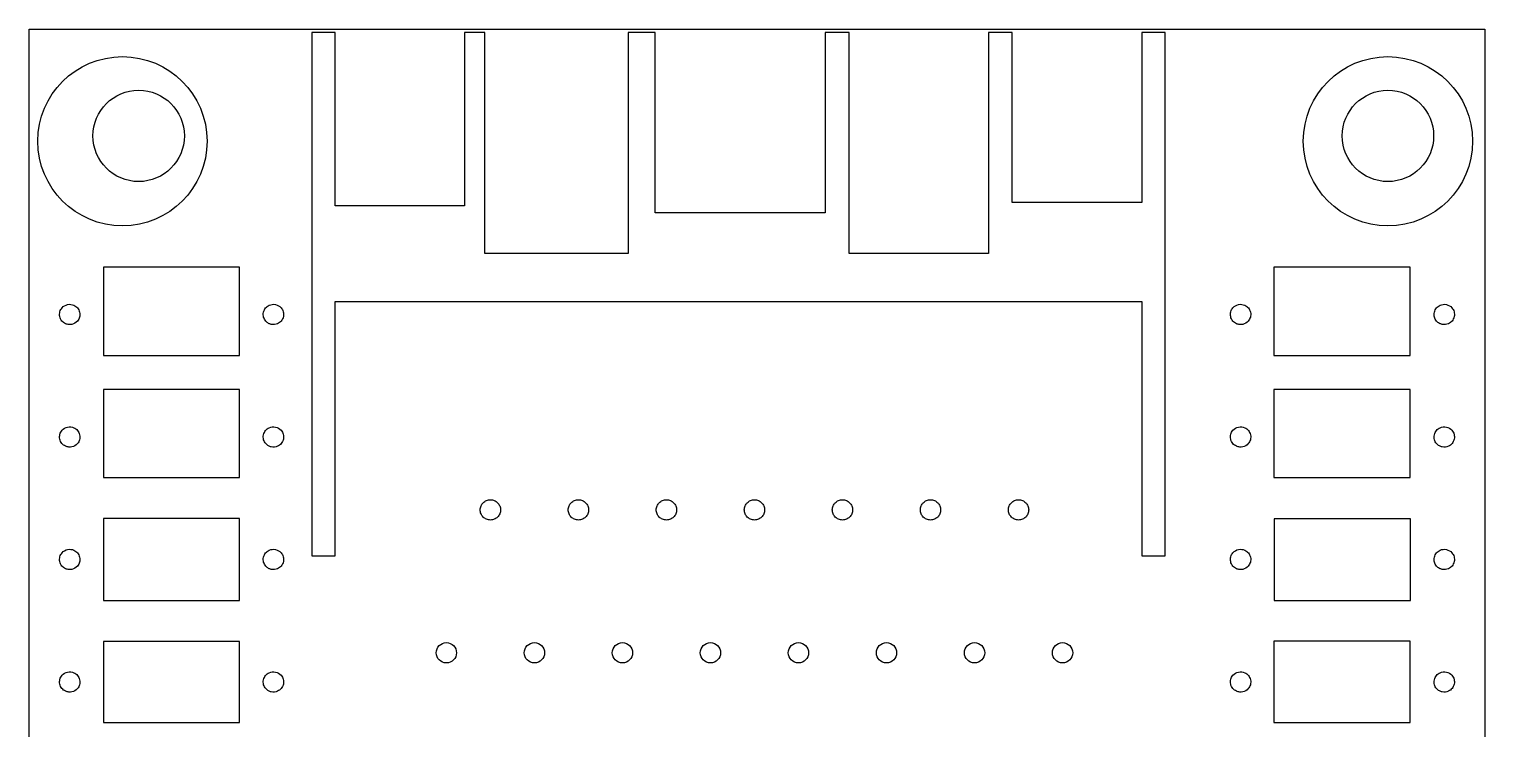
# Model space of a CAD drawing. Header units: millimetres. Extents: x -165 to 165, y -165 to 165.
# Drawn here: x -58.63 to -15.63, y -82.53 to -61.84 of the extents above; entities that cross this region are included whole.
import ezdxf

# ---------------------------------------------------------------- set-up
doc = ezdxf.new("R2010")
doc.units = ezdxf.units.MM
doc.layers.get('0').update_dxf_attribs({"linetype": 'CONTINUOUS'})

msp = doc.modelspace()

# ---------------------------------------------------------------- linework, layer by layer
for points in [[(-15.632, -104.844), (-58.632, -104.844), (-58.632, -61.844), (-15.632, -61.844)], [(-25.767, -69.896), (-25.767, -77.406), (-25.076, -77.406), (-25.076, -61.948), (-25.767, -61.948), (-25.767, -66.965), (-29.595, -66.965), (-29.595, -61.948), (-30.294, -61.948), (-30.294, -68.474), (-34.41, -68.474), (-34.41, -61.948), (-35.123, -61.948), (-35.123, -67.273), (-40.144, -67.273), (-40.144, -61.948), (-40.937, -61.948), (-40.937, -68.474), (-45.17, -68.474), (-45.17, -61.948), (-45.775, -61.948), (-45.775, -67.069), (-49.588, -67.069), (-49.588, -61.948), (-50.282, -61.948), (-50.282, -77.406), (-49.588, -77.406), (-49.588, -69.896)], [(-56.432, -71.488), (-52.416, -71.488), (-52.416, -68.876), (-56.432, -68.876)], [(-21.866, -71.49), (-17.841, -71.49), (-17.841, -68.878), (-21.866, -68.878)], [(-56.432, -75.1), (-52.416, -75.1), (-52.416, -72.499), (-56.432, -72.499)], [(-21.866, -75.1), (-17.841, -75.1), (-17.841, -72.499), (-21.866, -72.499)], [(-56.432, -78.726), (-52.416, -78.726), (-52.416, -76.312), (-56.432, -76.312)], [(-21.857, -78.726), (-17.832, -78.726), (-17.832, -76.315), (-21.857, -76.315)], [(-56.432, -82.338), (-52.416, -82.338), (-52.416, -79.939), (-56.432, -79.939)], [(-21.866, -82.338), (-17.841, -82.338), (-17.841, -79.937), (-21.866, -79.937)]]:
    msp.add_lwpolyline(points, close=True)
for centre, radius in [((-55.875, -65.158), 2.5), ((-18.496, -65.158), 2.5), ((-55.396, -65), 1.35), ((-18.496, -65), 1.35), ((-46.307, -80.275), 0.3), ((-43.707, -80.275), 0.3), ((-41.107, -80.275), 0.3), ((-38.507, -80.275), 0.3), ((-35.907, -80.275), 0.3), ((-33.307, -80.275), 0.3), ((-30.707, -80.275), 0.3), ((-28.107, -80.275), 0.3)]:
    msp.add_circle(centre, radius)
for points, knots in [([(-57.369, -70.571), (-57.397, -70.577), (-57.426, -70.579), (-57.454, -70.577), (-57.49, -70.574), (-57.524, -70.566), (-57.557, -70.55), (-57.598, -70.532), (-57.632, -70.505), (-57.661, -70.472), (-57.677, -70.453), (-57.69, -70.433), (-57.701, -70.411), (-57.712, -70.388), (-57.72, -70.365), (-57.725, -70.341), (-57.73, -70.317), (-57.733, -70.292), (-57.732, -70.267), (-57.731, -70.242), (-57.727, -70.218), (-57.721, -70.196), (-57.708, -70.153), (-57.688, -70.114), (-57.659, -70.081), (-57.615, -70.031), (-57.56, -69.998), (-57.495, -69.984)], [0, 0, 0, 0, 0.0625, 0.0625, 0.0625, 0.125, 0.125, 0.125, 0.1875, 0.1875, 0.1875, 0.21875, 0.21875, 0.21875, 0.25, 0.25, 0.25, 0.28125, 0.28125, 0.28125, 0.3125, 0.3125, 0.3125, 0.375, 0.375, 0.375, 0.5, 0.5, 0.5, 0.5]), ([(-57.495, -69.984), (-57.43, -69.97), (-57.367, -69.977), (-57.307, -70.005), (-57.266, -70.024), (-57.232, -70.05), (-57.203, -70.084), (-57.187, -70.102), (-57.174, -70.122), (-57.164, -70.144), (-57.152, -70.167), (-57.144, -70.191), (-57.139, -70.214), (-57.134, -70.239), (-57.131, -70.263), (-57.132, -70.288), (-57.133, -70.313), (-57.137, -70.337), (-57.143, -70.36), (-57.156, -70.403), (-57.176, -70.441), (-57.205, -70.474), (-57.249, -70.525), (-57.304, -70.557), (-57.369, -70.571)], [0.5, 0.5, 0.5, 0.5, 0.625, 0.625, 0.625, 0.6875, 0.6875, 0.6875, 0.71875, 0.71875, 0.71875, 0.75, 0.75, 0.75, 0.78125, 0.78125, 0.78125, 0.8125, 0.8125, 0.8125, 0.875, 0.875, 0.875, 1, 1, 1, 1]), ([(-51.479, -70.571), (-51.508, -70.565), (-51.535, -70.555), (-51.56, -70.541), (-51.591, -70.524), (-51.619, -70.502), (-51.642, -70.474), (-51.672, -70.44), (-51.692, -70.402), (-51.704, -70.36), (-51.711, -70.336), (-51.715, -70.313), (-51.715, -70.288), (-51.716, -70.263), (-51.714, -70.238), (-51.709, -70.214), (-51.704, -70.19), (-51.695, -70.166), (-51.684, -70.144), (-51.673, -70.122), (-51.66, -70.102), (-51.645, -70.084), (-51.616, -70.05), (-51.581, -70.023), (-51.541, -70.005), (-51.48, -69.977), (-51.417, -69.97), (-51.352, -69.984)], [0, 0, 0, 0, 0.0625, 0.0625, 0.0625, 0.125, 0.125, 0.125, 0.1875, 0.1875, 0.1875, 0.21875, 0.21875, 0.21875, 0.25, 0.25, 0.25, 0.28125, 0.28125, 0.28125, 0.3125, 0.3125, 0.3125, 0.375, 0.375, 0.375, 0.5, 0.5, 0.5, 0.5]), ([(-51.352, -69.984), (-51.287, -69.999), (-51.232, -70.031), (-51.189, -70.081), (-51.16, -70.115), (-51.139, -70.153), (-51.127, -70.196), (-51.121, -70.219), (-51.117, -70.243), (-51.116, -70.267), (-51.115, -70.293), (-51.117, -70.317), (-51.123, -70.341), (-51.128, -70.366), (-51.136, -70.389), (-51.147, -70.411), (-51.158, -70.434), (-51.172, -70.454), (-51.187, -70.472), (-51.216, -70.506), (-51.25, -70.532), (-51.291, -70.55), (-51.351, -70.578), (-51.414, -70.585), (-51.479, -70.571)], [0, 0, 0, 0, 0.125, 0.125, 0.125, 0.1875, 0.1875, 0.1875, 0.21875, 0.21875, 0.21875, 0.25, 0.25, 0.25, 0.28125, 0.28125, 0.28125, 0.3125, 0.3125, 0.3125, 0.375, 0.375, 0.375, 0.5, 0.5, 0.5, 0.5]), ([(-22.785, -70.571), (-22.813, -70.577), (-22.842, -70.579), (-22.87, -70.577), (-22.906, -70.574), (-22.94, -70.566), (-22.973, -70.55), (-23.014, -70.532), (-23.049, -70.505), (-23.077, -70.472), (-23.093, -70.453), (-23.106, -70.433), (-23.117, -70.411), (-23.128, -70.388), (-23.136, -70.365), (-23.141, -70.341), (-23.147, -70.317), (-23.149, -70.292), (-23.148, -70.267), (-23.147, -70.242), (-23.143, -70.218), (-23.137, -70.196), (-23.124, -70.153), (-23.104, -70.114), (-23.075, -70.081), (-23.031, -70.031), (-22.977, -69.998), (-22.912, -69.984)], [0, 0, 0, 0, 0.0625, 0.0625, 0.0625, 0.125, 0.125, 0.125, 0.1875, 0.1875, 0.1875, 0.21875, 0.21875, 0.21875, 0.25, 0.25, 0.25, 0.28125, 0.28125, 0.28125, 0.3125, 0.3125, 0.3125, 0.375, 0.375, 0.375, 0.5, 0.5, 0.5, 0.5]), ([(-22.912, -69.984), (-22.846, -69.97), (-22.783, -69.977), (-22.723, -70.005), (-22.682, -70.024), (-22.648, -70.05), (-22.619, -70.084), (-22.604, -70.102), (-22.59, -70.122), (-22.58, -70.144), (-22.568, -70.167), (-22.56, -70.191), (-22.555, -70.214), (-22.55, -70.239), (-22.548, -70.263), (-22.549, -70.288), (-22.549, -70.313), (-22.553, -70.337), (-22.56, -70.36), (-22.572, -70.403), (-22.593, -70.441), (-22.622, -70.474), (-22.665, -70.525), (-22.72, -70.557), (-22.785, -70.571)], [0.5, 0.5, 0.5, 0.5, 0.625, 0.625, 0.625, 0.6875, 0.6875, 0.6875, 0.71875, 0.71875, 0.71875, 0.75, 0.75, 0.75, 0.78125, 0.78125, 0.78125, 0.8125, 0.8125, 0.8125, 0.875, 0.875, 0.875, 1, 1, 1, 1]), ([(-16.895, -70.571), (-16.924, -70.565), (-16.951, -70.555), (-16.976, -70.541), (-17.007, -70.524), (-17.035, -70.502), (-17.059, -70.474), (-17.088, -70.44), (-17.109, -70.402), (-17.121, -70.36), (-17.127, -70.336), (-17.131, -70.313), (-17.132, -70.288), (-17.133, -70.263), (-17.13, -70.238), (-17.125, -70.214), (-17.12, -70.19), (-17.112, -70.166), (-17.101, -70.144), (-17.089, -70.122), (-17.076, -70.102), (-17.061, -70.084), (-17.032, -70.05), (-16.997, -70.023), (-16.957, -70.005), (-16.896, -69.977), (-16.833, -69.97), (-16.769, -69.984)], [0, 0, 0, 0, 0.0625, 0.0625, 0.0625, 0.125, 0.125, 0.125, 0.1875, 0.1875, 0.1875, 0.21875, 0.21875, 0.21875, 0.25, 0.25, 0.25, 0.28125, 0.28125, 0.28125, 0.3125, 0.3125, 0.3125, 0.375, 0.375, 0.375, 0.5, 0.5, 0.5, 0.5]), ([(-16.769, -69.984), (-16.703, -69.999), (-16.649, -70.031), (-16.605, -70.081), (-16.576, -70.115), (-16.555, -70.153), (-16.543, -70.196), (-16.537, -70.219), (-16.533, -70.243), (-16.532, -70.267), (-16.531, -70.293), (-16.534, -70.317), (-16.539, -70.341), (-16.544, -70.366), (-16.552, -70.389), (-16.564, -70.411), (-16.575, -70.434), (-16.588, -70.454), (-16.603, -70.472), (-16.632, -70.506), (-16.667, -70.532), (-16.707, -70.55), (-16.768, -70.578), (-16.83, -70.585), (-16.895, -70.571)], [0, 0, 0, 0, 0.125, 0.125, 0.125, 0.1875, 0.1875, 0.1875, 0.21875, 0.21875, 0.21875, 0.25, 0.25, 0.25, 0.28125, 0.28125, 0.28125, 0.3125, 0.3125, 0.3125, 0.375, 0.375, 0.375, 0.5, 0.5, 0.5, 0.5]), ([(-57.369, -74.191), (-57.397, -74.197), (-57.426, -74.199), (-57.454, -74.197), (-57.49, -74.194), (-57.524, -74.186), (-57.557, -74.17), (-57.598, -74.152), (-57.632, -74.125), (-57.661, -74.092), (-57.677, -74.073), (-57.69, -74.053), (-57.701, -74.031), (-57.712, -74.008), (-57.72, -73.985), (-57.725, -73.961), (-57.73, -73.937), (-57.733, -73.912), (-57.732, -73.887), (-57.731, -73.862), (-57.727, -73.838), (-57.721, -73.816), (-57.708, -73.773), (-57.688, -73.734), (-57.659, -73.701), (-57.615, -73.651), (-57.56, -73.618), (-57.495, -73.604)], [0, 0, 0, 0, 0.0625, 0.0625, 0.0625, 0.125, 0.125, 0.125, 0.1875, 0.1875, 0.1875, 0.21875, 0.21875, 0.21875, 0.25, 0.25, 0.25, 0.28125, 0.28125, 0.28125, 0.3125, 0.3125, 0.3125, 0.375, 0.375, 0.375, 0.5, 0.5, 0.5, 0.5]), ([(-57.495, -73.604), (-57.43, -73.59), (-57.367, -73.597), (-57.307, -73.625), (-57.266, -73.644), (-57.232, -73.67), (-57.203, -73.704), (-57.187, -73.722), (-57.174, -73.742), (-57.164, -73.764), (-57.152, -73.787), (-57.144, -73.811), (-57.139, -73.834), (-57.134, -73.859), (-57.131, -73.883), (-57.132, -73.908), (-57.133, -73.933), (-57.137, -73.957), (-57.143, -73.98), (-57.156, -74.023), (-57.176, -74.061), (-57.205, -74.094), (-57.249, -74.145), (-57.304, -74.177), (-57.369, -74.191)], [0.5, 0.5, 0.5, 0.5, 0.625, 0.625, 0.625, 0.6875, 0.6875, 0.6875, 0.71875, 0.71875, 0.71875, 0.75, 0.75, 0.75, 0.78125, 0.78125, 0.78125, 0.8125, 0.8125, 0.8125, 0.875, 0.875, 0.875, 1, 1, 1, 1]), ([(-51.479, -74.191), (-51.508, -74.185), (-51.535, -74.175), (-51.56, -74.161), (-51.591, -74.144), (-51.619, -74.122), (-51.642, -74.094), (-51.672, -74.06), (-51.692, -74.022), (-51.704, -73.98), (-51.711, -73.956), (-51.715, -73.933), (-51.715, -73.908), (-51.716, -73.883), (-51.714, -73.858), (-51.709, -73.834), (-51.704, -73.81), (-51.695, -73.786), (-51.684, -73.764), (-51.673, -73.742), (-51.66, -73.722), (-51.645, -73.704), (-51.616, -73.67), (-51.581, -73.643), (-51.541, -73.625), (-51.48, -73.597), (-51.417, -73.59), (-51.352, -73.604)], [0, 0, 0, 0, 0.0625, 0.0625, 0.0625, 0.125, 0.125, 0.125, 0.1875, 0.1875, 0.1875, 0.21875, 0.21875, 0.21875, 0.25, 0.25, 0.25, 0.28125, 0.28125, 0.28125, 0.3125, 0.3125, 0.3125, 0.375, 0.375, 0.375, 0.5, 0.5, 0.5, 0.5]), ([(-51.352, -73.604), (-51.287, -73.619), (-51.232, -73.651), (-51.189, -73.701), (-51.16, -73.735), (-51.139, -73.773), (-51.127, -73.816), (-51.121, -73.839), (-51.117, -73.863), (-51.116, -73.887), (-51.115, -73.913), (-51.117, -73.937), (-51.123, -73.961), (-51.128, -73.986), (-51.136, -74.009), (-51.147, -74.031), (-51.158, -74.054), (-51.172, -74.074), (-51.187, -74.092), (-51.216, -74.126), (-51.25, -74.152), (-51.291, -74.17), (-51.351, -74.198), (-51.414, -74.205), (-51.479, -74.191)], [0, 0, 0, 0, 0.125, 0.125, 0.125, 0.1875, 0.1875, 0.1875, 0.21875, 0.21875, 0.21875, 0.25, 0.25, 0.25, 0.28125, 0.28125, 0.28125, 0.3125, 0.3125, 0.3125, 0.375, 0.375, 0.375, 0.5, 0.5, 0.5, 0.5]), ([(-22.785, -74.191), (-22.813, -74.197), (-22.842, -74.199), (-22.87, -74.197), (-22.906, -74.194), (-22.94, -74.186), (-22.973, -74.17), (-23.014, -74.152), (-23.049, -74.125), (-23.077, -74.092), (-23.093, -74.073), (-23.106, -74.053), (-23.117, -74.031), (-23.128, -74.008), (-23.136, -73.985), (-23.141, -73.961), (-23.147, -73.937), (-23.149, -73.912), (-23.148, -73.887), (-23.147, -73.862), (-23.143, -73.838), (-23.137, -73.816), (-23.124, -73.773), (-23.104, -73.734), (-23.075, -73.701), (-23.031, -73.651), (-22.977, -73.618), (-22.912, -73.604)], [0, 0, 0, 0, 0.0625, 0.0625, 0.0625, 0.125, 0.125, 0.125, 0.1875, 0.1875, 0.1875, 0.21875, 0.21875, 0.21875, 0.25, 0.25, 0.25, 0.28125, 0.28125, 0.28125, 0.3125, 0.3125, 0.3125, 0.375, 0.375, 0.375, 0.5, 0.5, 0.5, 0.5]), ([(-22.912, -73.604), (-22.846, -73.59), (-22.783, -73.597), (-22.723, -73.625), (-22.682, -73.644), (-22.648, -73.67), (-22.619, -73.704), (-22.604, -73.722), (-22.59, -73.742), (-22.58, -73.764), (-22.568, -73.787), (-22.56, -73.811), (-22.555, -73.834), (-22.55, -73.859), (-22.548, -73.883), (-22.549, -73.908), (-22.549, -73.933), (-22.553, -73.957), (-22.56, -73.98), (-22.572, -74.023), (-22.593, -74.061), (-22.622, -74.094), (-22.665, -74.145), (-22.72, -74.177), (-22.785, -74.191)], [0.5, 0.5, 0.5, 0.5, 0.625, 0.625, 0.625, 0.6875, 0.6875, 0.6875, 0.71875, 0.71875, 0.71875, 0.75, 0.75, 0.75, 0.78125, 0.78125, 0.78125, 0.8125, 0.8125, 0.8125, 0.875, 0.875, 0.875, 1, 1, 1, 1]), ([(-16.895, -74.191), (-16.924, -74.185), (-16.951, -74.175), (-16.976, -74.161), (-17.007, -74.144), (-17.035, -74.122), (-17.059, -74.094), (-17.088, -74.06), (-17.109, -74.022), (-17.121, -73.98), (-17.127, -73.956), (-17.131, -73.933), (-17.132, -73.908), (-17.133, -73.883), (-17.13, -73.858), (-17.125, -73.834), (-17.12, -73.81), (-17.112, -73.786), (-17.101, -73.764), (-17.089, -73.742), (-17.076, -73.722), (-17.061, -73.704), (-17.032, -73.67), (-16.997, -73.643), (-16.957, -73.625), (-16.896, -73.597), (-16.833, -73.59), (-16.769, -73.604)], [0, 0, 0, 0, 0.0625, 0.0625, 0.0625, 0.125, 0.125, 0.125, 0.1875, 0.1875, 0.1875, 0.21875, 0.21875, 0.21875, 0.25, 0.25, 0.25, 0.28125, 0.28125, 0.28125, 0.3125, 0.3125, 0.3125, 0.375, 0.375, 0.375, 0.5, 0.5, 0.5, 0.5]), ([(-16.769, -73.604), (-16.703, -73.619), (-16.649, -73.651), (-16.605, -73.701), (-16.576, -73.735), (-16.555, -73.773), (-16.543, -73.816), (-16.537, -73.839), (-16.533, -73.863), (-16.532, -73.887), (-16.531, -73.913), (-16.534, -73.937), (-16.539, -73.961), (-16.544, -73.986), (-16.552, -74.009), (-16.564, -74.031), (-16.575, -74.054), (-16.588, -74.074), (-16.603, -74.092), (-16.632, -74.126), (-16.667, -74.152), (-16.707, -74.17), (-16.768, -74.198), (-16.83, -74.205), (-16.895, -74.191)], [0, 0, 0, 0, 0.125, 0.125, 0.125, 0.1875, 0.1875, 0.1875, 0.21875, 0.21875, 0.21875, 0.25, 0.25, 0.25, 0.28125, 0.28125, 0.28125, 0.3125, 0.3125, 0.3125, 0.375, 0.375, 0.375, 0.5, 0.5, 0.5, 0.5]), ([(-45.007, -76.353), (-45.048, -76.353), (-45.087, -76.345), (-45.124, -76.329), (-45.16, -76.314), (-45.192, -76.293), (-45.219, -76.265), (-45.247, -76.237), (-45.269, -76.205), (-45.284, -76.17), (-45.3, -76.132), (-45.307, -76.093), (-45.307, -76.053), (-45.307, -76.012), (-45.299, -75.973), (-45.284, -75.936), (-45.268, -75.9), (-45.247, -75.868), (-45.219, -75.841), (-45.191, -75.813), (-45.16, -75.792), (-45.124, -75.777), (-45.087, -75.761), (-45.048, -75.753), (-45.007, -75.753)], [0, 0, 0, 0, 0.0625, 0.0625, 0.0625, 0.125, 0.125, 0.125, 0.1875, 0.1875, 0.1875, 0.25, 0.25, 0.25, 0.3125, 0.3125, 0.3125, 0.375, 0.375, 0.375, 0.4375, 0.4375, 0.4375, 0.5, 0.5, 0.5, 0.5]), ([(-45.007, -75.753), (-44.966, -75.753), (-44.927, -75.761), (-44.891, -75.777), (-44.854, -75.792), (-44.823, -75.813), (-44.795, -75.841), (-44.767, -75.869), (-44.746, -75.901), (-44.731, -75.936), (-44.715, -75.974), (-44.707, -76.013), (-44.707, -76.053), (-44.707, -76.094), (-44.715, -76.133), (-44.731, -76.17), (-44.746, -76.206), (-44.768, -76.238), (-44.795, -76.265), (-44.823, -76.293), (-44.855, -76.314), (-44.891, -76.329), (-44.928, -76.345), (-44.967, -76.353), (-45.007, -76.353)], [0.5, 0.5, 0.5, 0.5, 0.5625, 0.5625, 0.5625, 0.625, 0.625, 0.625, 0.6875, 0.6875, 0.6875, 0.75, 0.75, 0.75, 0.8125, 0.8125, 0.8125, 0.875, 0.875, 0.875, 0.9375, 0.9375, 0.9375, 1, 1, 1, 1]), ([(-42.407, -76.353), (-42.448, -76.353), (-42.487, -76.345), (-42.524, -76.329), (-42.56, -76.314), (-42.592, -76.293), (-42.619, -76.265), (-42.647, -76.237), (-42.669, -76.205), (-42.684, -76.17), (-42.7, -76.132), (-42.707, -76.093), (-42.707, -76.053), (-42.707, -76.012), (-42.699, -75.973), (-42.684, -75.936), (-42.668, -75.9), (-42.647, -75.868), (-42.619, -75.841), (-42.591, -75.813), (-42.56, -75.792), (-42.524, -75.777), (-42.487, -75.761), (-42.448, -75.753), (-42.407, -75.753)], [0, 0, 0, 0, 0.0625, 0.0625, 0.0625, 0.125, 0.125, 0.125, 0.1875, 0.1875, 0.1875, 0.25, 0.25, 0.25, 0.3125, 0.3125, 0.3125, 0.375, 0.375, 0.375, 0.4375, 0.4375, 0.4375, 0.5, 0.5, 0.5, 0.5]), ([(-42.407, -75.753), (-42.366, -75.753), (-42.327, -75.761), (-42.291, -75.777), (-42.254, -75.792), (-42.223, -75.813), (-42.195, -75.841), (-42.167, -75.869), (-42.146, -75.901), (-42.131, -75.936), (-42.115, -75.974), (-42.107, -76.013), (-42.107, -76.053), (-42.107, -76.094), (-42.115, -76.133), (-42.131, -76.17), (-42.146, -76.206), (-42.168, -76.238), (-42.195, -76.265), (-42.223, -76.293), (-42.255, -76.314), (-42.291, -76.329), (-42.328, -76.345), (-42.367, -76.353), (-42.407, -76.353)], [0.5, 0.5, 0.5, 0.5, 0.5625, 0.5625, 0.5625, 0.625, 0.625, 0.625, 0.6875, 0.6875, 0.6875, 0.75, 0.75, 0.75, 0.8125, 0.8125, 0.8125, 0.875, 0.875, 0.875, 0.9375, 0.9375, 0.9375, 1, 1, 1, 1]), ([(-39.807, -76.353), (-39.848, -76.353), (-39.887, -76.345), (-39.924, -76.329), (-39.96, -76.314), (-39.992, -76.293), (-40.019, -76.265), (-40.047, -76.237), (-40.069, -76.205), (-40.084, -76.17), (-40.1, -76.132), (-40.107, -76.093), (-40.107, -76.053), (-40.107, -76.012), (-40.099, -75.973), (-40.084, -75.936), (-40.068, -75.9), (-40.047, -75.868), (-40.019, -75.841), (-39.991, -75.813), (-39.96, -75.792), (-39.924, -75.777), (-39.887, -75.761), (-39.848, -75.753), (-39.807, -75.753)], [0, 0, 0, 0, 0.0625, 0.0625, 0.0625, 0.125, 0.125, 0.125, 0.1875, 0.1875, 0.1875, 0.25, 0.25, 0.25, 0.3125, 0.3125, 0.3125, 0.375, 0.375, 0.375, 0.4375, 0.4375, 0.4375, 0.5, 0.5, 0.5, 0.5]), ([(-39.807, -75.753), (-39.766, -75.753), (-39.727, -75.761), (-39.691, -75.777), (-39.654, -75.792), (-39.623, -75.813), (-39.595, -75.841), (-39.567, -75.869), (-39.546, -75.901), (-39.531, -75.936), (-39.515, -75.974), (-39.507, -76.013), (-39.507, -76.053), (-39.507, -76.094), (-39.515, -76.133), (-39.531, -76.17), (-39.546, -76.206), (-39.568, -76.238), (-39.595, -76.265), (-39.623, -76.293), (-39.655, -76.314), (-39.691, -76.329), (-39.728, -76.345), (-39.767, -76.353), (-39.807, -76.353)], [0.5, 0.5, 0.5, 0.5, 0.5625, 0.5625, 0.5625, 0.625, 0.625, 0.625, 0.6875, 0.6875, 0.6875, 0.75, 0.75, 0.75, 0.8125, 0.8125, 0.8125, 0.875, 0.875, 0.875, 0.9375, 0.9375, 0.9375, 1, 1, 1, 1]), ([(-37.207, -76.353), (-37.248, -76.353), (-37.287, -76.345), (-37.324, -76.329), (-37.36, -76.314), (-37.392, -76.293), (-37.419, -76.265), (-37.447, -76.237), (-37.469, -76.205), (-37.484, -76.17), (-37.5, -76.132), (-37.507, -76.093), (-37.507, -76.053), (-37.507, -76.012), (-37.499, -75.973), (-37.484, -75.936), (-37.468, -75.9), (-37.447, -75.868), (-37.419, -75.841), (-37.391, -75.813), (-37.36, -75.792), (-37.324, -75.777), (-37.287, -75.761), (-37.248, -75.753), (-37.207, -75.753)], [0, 0, 0, 0, 0.0625, 0.0625, 0.0625, 0.125, 0.125, 0.125, 0.1875, 0.1875, 0.1875, 0.25, 0.25, 0.25, 0.3125, 0.3125, 0.3125, 0.375, 0.375, 0.375, 0.4375, 0.4375, 0.4375, 0.5, 0.5, 0.5, 0.5]), ([(-37.207, -75.753), (-37.166, -75.753), (-37.127, -75.761), (-37.091, -75.777), (-37.054, -75.792), (-37.023, -75.813), (-36.995, -75.841), (-36.967, -75.869), (-36.946, -75.901), (-36.931, -75.936), (-36.915, -75.974), (-36.907, -76.013), (-36.907, -76.053), (-36.907, -76.094), (-36.915, -76.133), (-36.931, -76.17), (-36.946, -76.206), (-36.968, -76.238), (-36.995, -76.265), (-37.023, -76.293), (-37.055, -76.314), (-37.091, -76.329), (-37.128, -76.345), (-37.167, -76.353), (-37.207, -76.353)], [0.5, 0.5, 0.5, 0.5, 0.5625, 0.5625, 0.5625, 0.625, 0.625, 0.625, 0.6875, 0.6875, 0.6875, 0.75, 0.75, 0.75, 0.8125, 0.8125, 0.8125, 0.875, 0.875, 0.875, 0.9375, 0.9375, 0.9375, 1, 1, 1, 1]), ([(-34.607, -76.353), (-34.648, -76.353), (-34.687, -76.345), (-34.724, -76.329), (-34.76, -76.314), (-34.792, -76.293), (-34.819, -76.265), (-34.847, -76.237), (-34.869, -76.205), (-34.884, -76.17), (-34.9, -76.132), (-34.907, -76.093), (-34.907, -76.053), (-34.907, -76.012), (-34.899, -75.973), (-34.884, -75.936), (-34.868, -75.9), (-34.847, -75.868), (-34.819, -75.841), (-34.791, -75.813), (-34.76, -75.792), (-34.724, -75.777), (-34.687, -75.761), (-34.648, -75.753), (-34.607, -75.753)], [0, 0, 0, 0, 0.0625, 0.0625, 0.0625, 0.125, 0.125, 0.125, 0.1875, 0.1875, 0.1875, 0.25, 0.25, 0.25, 0.3125, 0.3125, 0.3125, 0.375, 0.375, 0.375, 0.4375, 0.4375, 0.4375, 0.5, 0.5, 0.5, 0.5]), ([(-34.607, -75.753), (-34.566, -75.753), (-34.527, -75.761), (-34.491, -75.777), (-34.454, -75.792), (-34.423, -75.813), (-34.395, -75.841), (-34.367, -75.869), (-34.346, -75.901), (-34.331, -75.936), (-34.315, -75.974), (-34.307, -76.013), (-34.307, -76.053), (-34.307, -76.094), (-34.315, -76.133), (-34.331, -76.17), (-34.346, -76.206), (-34.368, -76.238), (-34.395, -76.265), (-34.423, -76.293), (-34.455, -76.314), (-34.491, -76.329), (-34.528, -76.345), (-34.567, -76.353), (-34.607, -76.353)], [0.5, 0.5, 0.5, 0.5, 0.5625, 0.5625, 0.5625, 0.625, 0.625, 0.625, 0.6875, 0.6875, 0.6875, 0.75, 0.75, 0.75, 0.8125, 0.8125, 0.8125, 0.875, 0.875, 0.875, 0.9375, 0.9375, 0.9375, 1, 1, 1, 1]), ([(-32.007, -76.353), (-32.048, -76.353), (-32.087, -76.345), (-32.124, -76.329), (-32.16, -76.314), (-32.192, -76.293), (-32.219, -76.265), (-32.247, -76.237), (-32.269, -76.205), (-32.284, -76.17), (-32.3, -76.132), (-32.307, -76.093), (-32.307, -76.053), (-32.307, -76.012), (-32.299, -75.973), (-32.284, -75.936), (-32.268, -75.9), (-32.247, -75.868), (-32.219, -75.841), (-32.191, -75.813), (-32.16, -75.792), (-32.124, -75.777), (-32.087, -75.761), (-32.048, -75.753), (-32.007, -75.753)], [0, 0, 0, 0, 0.0625, 0.0625, 0.0625, 0.125, 0.125, 0.125, 0.1875, 0.1875, 0.1875, 0.25, 0.25, 0.25, 0.3125, 0.3125, 0.3125, 0.375, 0.375, 0.375, 0.4375, 0.4375, 0.4375, 0.5, 0.5, 0.5, 0.5]), ([(-32.007, -75.753), (-31.966, -75.753), (-31.927, -75.761), (-31.891, -75.777), (-31.854, -75.792), (-31.823, -75.813), (-31.795, -75.841), (-31.767, -75.869), (-31.746, -75.901), (-31.731, -75.936), (-31.715, -75.974), (-31.707, -76.013), (-31.707, -76.053), (-31.707, -76.094), (-31.715, -76.133), (-31.731, -76.17), (-31.746, -76.206), (-31.768, -76.238), (-31.795, -76.265), (-31.823, -76.293), (-31.855, -76.314), (-31.891, -76.329), (-31.928, -76.345), (-31.967, -76.353), (-32.007, -76.353)], [0.5, 0.5, 0.5, 0.5, 0.5625, 0.5625, 0.5625, 0.625, 0.625, 0.625, 0.6875, 0.6875, 0.6875, 0.75, 0.75, 0.75, 0.8125, 0.8125, 0.8125, 0.875, 0.875, 0.875, 0.9375, 0.9375, 0.9375, 1, 1, 1, 1]), ([(-29.407, -76.353), (-29.448, -76.353), (-29.487, -76.345), (-29.524, -76.329), (-29.56, -76.314), (-29.592, -76.293), (-29.619, -76.265), (-29.647, -76.237), (-29.669, -76.205), (-29.684, -76.17), (-29.7, -76.132), (-29.707, -76.093), (-29.707, -76.053), (-29.707, -76.012), (-29.699, -75.973), (-29.684, -75.936), (-29.668, -75.9), (-29.647, -75.868), (-29.619, -75.841), (-29.591, -75.813), (-29.56, -75.792), (-29.524, -75.777), (-29.487, -75.761), (-29.448, -75.753), (-29.407, -75.753)], [0, 0, 0, 0, 0.0625, 0.0625, 0.0625, 0.125, 0.125, 0.125, 0.1875, 0.1875, 0.1875, 0.25, 0.25, 0.25, 0.3125, 0.3125, 0.3125, 0.375, 0.375, 0.375, 0.4375, 0.4375, 0.4375, 0.5, 0.5, 0.5, 0.5]), ([(-29.407, -75.753), (-29.366, -75.753), (-29.327, -75.761), (-29.291, -75.777), (-29.254, -75.792), (-29.223, -75.813), (-29.195, -75.841), (-29.167, -75.869), (-29.146, -75.901), (-29.131, -75.936), (-29.115, -75.974), (-29.107, -76.013), (-29.107, -76.053), (-29.107, -76.094), (-29.115, -76.133), (-29.131, -76.17), (-29.146, -76.206), (-29.168, -76.238), (-29.195, -76.265), (-29.223, -76.293), (-29.255, -76.314), (-29.291, -76.329), (-29.328, -76.345), (-29.367, -76.353), (-29.407, -76.353)], [0.5, 0.5, 0.5, 0.5, 0.5625, 0.5625, 0.5625, 0.625, 0.625, 0.625, 0.6875, 0.6875, 0.6875, 0.75, 0.75, 0.75, 0.8125, 0.8125, 0.8125, 0.875, 0.875, 0.875, 0.9375, 0.9375, 0.9375, 1, 1, 1, 1]), ([(-57.369, -77.811), (-57.397, -77.817), (-57.426, -77.819), (-57.454, -77.817), (-57.49, -77.814), (-57.524, -77.806), (-57.557, -77.79), (-57.598, -77.772), (-57.632, -77.745), (-57.661, -77.712), (-57.677, -77.693), (-57.69, -77.673), (-57.701, -77.651), (-57.712, -77.628), (-57.72, -77.605), (-57.725, -77.581), (-57.73, -77.557), (-57.733, -77.532), (-57.732, -77.507), (-57.731, -77.482), (-57.727, -77.458), (-57.721, -77.436), (-57.708, -77.393), (-57.688, -77.354), (-57.659, -77.321), (-57.615, -77.271), (-57.56, -77.238), (-57.495, -77.224)], [0, 0, 0, 0, 0.0625, 0.0625, 0.0625, 0.125, 0.125, 0.125, 0.1875, 0.1875, 0.1875, 0.21875, 0.21875, 0.21875, 0.25, 0.25, 0.25, 0.28125, 0.28125, 0.28125, 0.3125, 0.3125, 0.3125, 0.375, 0.375, 0.375, 0.5, 0.5, 0.5, 0.5]), ([(-57.495, -77.224), (-57.43, -77.21), (-57.367, -77.217), (-57.307, -77.245), (-57.266, -77.264), (-57.232, -77.29), (-57.203, -77.324), (-57.187, -77.342), (-57.174, -77.362), (-57.164, -77.384), (-57.152, -77.407), (-57.144, -77.431), (-57.139, -77.454), (-57.134, -77.479), (-57.131, -77.503), (-57.132, -77.528), (-57.133, -77.553), (-57.137, -77.577), (-57.143, -77.6), (-57.156, -77.643), (-57.176, -77.681), (-57.205, -77.714), (-57.249, -77.765), (-57.304, -77.797), (-57.369, -77.811)], [0.5, 0.5, 0.5, 0.5, 0.625, 0.625, 0.625, 0.6875, 0.6875, 0.6875, 0.71875, 0.71875, 0.71875, 0.75, 0.75, 0.75, 0.78125, 0.78125, 0.78125, 0.8125, 0.8125, 0.8125, 0.875, 0.875, 0.875, 1, 1, 1, 1]), ([(-51.479, -77.811), (-51.508, -77.805), (-51.535, -77.795), (-51.56, -77.781), (-51.591, -77.764), (-51.619, -77.742), (-51.642, -77.714), (-51.672, -77.68), (-51.692, -77.642), (-51.704, -77.6), (-51.711, -77.576), (-51.715, -77.553), (-51.715, -77.528), (-51.716, -77.503), (-51.714, -77.478), (-51.709, -77.454), (-51.704, -77.43), (-51.695, -77.406), (-51.684, -77.384), (-51.673, -77.362), (-51.66, -77.342), (-51.645, -77.324), (-51.616, -77.29), (-51.581, -77.263), (-51.541, -77.245), (-51.48, -77.217), (-51.417, -77.21), (-51.352, -77.224)], [0, 0, 0, 0, 0.0625, 0.0625, 0.0625, 0.125, 0.125, 0.125, 0.1875, 0.1875, 0.1875, 0.21875, 0.21875, 0.21875, 0.25, 0.25, 0.25, 0.28125, 0.28125, 0.28125, 0.3125, 0.3125, 0.3125, 0.375, 0.375, 0.375, 0.5, 0.5, 0.5, 0.5]), ([(-51.352, -77.224), (-51.287, -77.239), (-51.232, -77.271), (-51.189, -77.321), (-51.16, -77.355), (-51.139, -77.393), (-51.127, -77.436), (-51.121, -77.459), (-51.117, -77.483), (-51.116, -77.507), (-51.115, -77.533), (-51.117, -77.557), (-51.123, -77.581), (-51.128, -77.606), (-51.136, -77.629), (-51.147, -77.651), (-51.158, -77.674), (-51.172, -77.694), (-51.187, -77.712), (-51.216, -77.746), (-51.25, -77.772), (-51.291, -77.79), (-51.351, -77.818), (-51.414, -77.825), (-51.479, -77.811)], [0, 0, 0, 0, 0.125, 0.125, 0.125, 0.1875, 0.1875, 0.1875, 0.21875, 0.21875, 0.21875, 0.25, 0.25, 0.25, 0.28125, 0.28125, 0.28125, 0.3125, 0.3125, 0.3125, 0.375, 0.375, 0.375, 0.5, 0.5, 0.5, 0.5]), ([(-22.785, -77.811), (-22.813, -77.817), (-22.842, -77.819), (-22.87, -77.817), (-22.906, -77.814), (-22.94, -77.806), (-22.973, -77.79), (-23.014, -77.772), (-23.049, -77.745), (-23.077, -77.712), (-23.093, -77.693), (-23.106, -77.673), (-23.117, -77.651), (-23.128, -77.628), (-23.136, -77.605), (-23.141, -77.581), (-23.147, -77.557), (-23.149, -77.532), (-23.148, -77.507), (-23.147, -77.482), (-23.143, -77.458), (-23.137, -77.436), (-23.124, -77.393), (-23.104, -77.354), (-23.075, -77.321), (-23.031, -77.271), (-22.977, -77.238), (-22.912, -77.224)], [0, 0, 0, 0, 0.0625, 0.0625, 0.0625, 0.125, 0.125, 0.125, 0.1875, 0.1875, 0.1875, 0.21875, 0.21875, 0.21875, 0.25, 0.25, 0.25, 0.28125, 0.28125, 0.28125, 0.3125, 0.3125, 0.3125, 0.375, 0.375, 0.375, 0.5, 0.5, 0.5, 0.5]), ([(-22.912, -77.224), (-22.846, -77.21), (-22.783, -77.217), (-22.723, -77.245), (-22.682, -77.264), (-22.648, -77.29), (-22.619, -77.324), (-22.604, -77.342), (-22.59, -77.362), (-22.58, -77.384), (-22.568, -77.407), (-22.56, -77.431), (-22.555, -77.454), (-22.55, -77.479), (-22.548, -77.503), (-22.549, -77.528), (-22.549, -77.553), (-22.553, -77.577), (-22.56, -77.6), (-22.572, -77.643), (-22.593, -77.681), (-22.622, -77.714), (-22.665, -77.765), (-22.72, -77.797), (-22.785, -77.811)], [0.5, 0.5, 0.5, 0.5, 0.625, 0.625, 0.625, 0.6875, 0.6875, 0.6875, 0.71875, 0.71875, 0.71875, 0.75, 0.75, 0.75, 0.78125, 0.78125, 0.78125, 0.8125, 0.8125, 0.8125, 0.875, 0.875, 0.875, 1, 1, 1, 1]), ([(-16.895, -77.811), (-16.924, -77.805), (-16.951, -77.795), (-16.976, -77.781), (-17.007, -77.764), (-17.035, -77.742), (-17.059, -77.714), (-17.088, -77.68), (-17.109, -77.642), (-17.121, -77.6), (-17.127, -77.576), (-17.131, -77.553), (-17.132, -77.528), (-17.133, -77.503), (-17.13, -77.478), (-17.125, -77.454), (-17.12, -77.43), (-17.112, -77.406), (-17.101, -77.384), (-17.089, -77.362), (-17.076, -77.342), (-17.061, -77.324), (-17.032, -77.29), (-16.997, -77.263), (-16.957, -77.245), (-16.896, -77.217), (-16.833, -77.21), (-16.769, -77.224)], [0, 0, 0, 0, 0.0625, 0.0625, 0.0625, 0.125, 0.125, 0.125, 0.1875, 0.1875, 0.1875, 0.21875, 0.21875, 0.21875, 0.25, 0.25, 0.25, 0.28125, 0.28125, 0.28125, 0.3125, 0.3125, 0.3125, 0.375, 0.375, 0.375, 0.5, 0.5, 0.5, 0.5]), ([(-16.769, -77.224), (-16.703, -77.239), (-16.649, -77.271), (-16.605, -77.321), (-16.576, -77.355), (-16.555, -77.393), (-16.543, -77.436), (-16.537, -77.459), (-16.533, -77.483), (-16.532, -77.507), (-16.531, -77.533), (-16.534, -77.557), (-16.539, -77.581), (-16.544, -77.606), (-16.552, -77.629), (-16.564, -77.651), (-16.575, -77.674), (-16.588, -77.694), (-16.603, -77.712), (-16.632, -77.746), (-16.667, -77.772), (-16.707, -77.79), (-16.768, -77.818), (-16.83, -77.825), (-16.895, -77.811)], [0, 0, 0, 0, 0.125, 0.125, 0.125, 0.1875, 0.1875, 0.1875, 0.21875, 0.21875, 0.21875, 0.25, 0.25, 0.25, 0.28125, 0.28125, 0.28125, 0.3125, 0.3125, 0.3125, 0.375, 0.375, 0.375, 0.5, 0.5, 0.5, 0.5]), ([(-57.495, -80.844), (-57.43, -80.83), (-57.367, -80.837), (-57.307, -80.865), (-57.266, -80.884), (-57.232, -80.91), (-57.203, -80.944), (-57.187, -80.962), (-57.174, -80.982), (-57.164, -81.004), (-57.152, -81.027), (-57.144, -81.051), (-57.139, -81.074), (-57.134, -81.099), (-57.131, -81.123), (-57.132, -81.148), (-57.133, -81.173), (-57.137, -81.197), (-57.143, -81.22), (-57.156, -81.263), (-57.176, -81.301), (-57.205, -81.334), (-57.249, -81.385), (-57.304, -81.417), (-57.369, -81.431)], [0.5, 0.5, 0.5, 0.5, 0.625, 0.625, 0.625, 0.6875, 0.6875, 0.6875, 0.71875, 0.71875, 0.71875, 0.75, 0.75, 0.75, 0.78125, 0.78125, 0.78125, 0.8125, 0.8125, 0.8125, 0.875, 0.875, 0.875, 1, 1, 1, 1]), ([(-51.479, -81.431), (-51.508, -81.425), (-51.535, -81.415), (-51.56, -81.401), (-51.591, -81.384), (-51.619, -81.362), (-51.642, -81.334), (-51.672, -81.3), (-51.692, -81.262), (-51.704, -81.22), (-51.711, -81.196), (-51.715, -81.173), (-51.715, -81.148), (-51.716, -81.123), (-51.714, -81.098), (-51.709, -81.074), (-51.704, -81.05), (-51.695, -81.026), (-51.684, -81.004), (-51.673, -80.982), (-51.66, -80.962), (-51.645, -80.944), (-51.616, -80.91), (-51.581, -80.883), (-51.541, -80.865), (-51.48, -80.837), (-51.417, -80.83), (-51.352, -80.844)], [0, 0, 0, 0, 0.0625, 0.0625, 0.0625, 0.125, 0.125, 0.125, 0.1875, 0.1875, 0.1875, 0.21875, 0.21875, 0.21875, 0.25, 0.25, 0.25, 0.28125, 0.28125, 0.28125, 0.3125, 0.3125, 0.3125, 0.375, 0.375, 0.375, 0.5, 0.5, 0.5, 0.5]), ([(-22.912, -80.844), (-22.846, -80.83), (-22.783, -80.837), (-22.723, -80.865), (-22.682, -80.884), (-22.648, -80.91), (-22.619, -80.944), (-22.604, -80.962), (-22.59, -80.982), (-22.58, -81.004), (-22.568, -81.027), (-22.56, -81.051), (-22.555, -81.074), (-22.55, -81.099), (-22.548, -81.123), (-22.549, -81.148), (-22.549, -81.173), (-22.553, -81.197), (-22.56, -81.22), (-22.572, -81.263), (-22.593, -81.301), (-22.622, -81.334), (-22.665, -81.385), (-22.72, -81.417), (-22.785, -81.431)], [0.5, 0.5, 0.5, 0.5, 0.625, 0.625, 0.625, 0.6875, 0.6875, 0.6875, 0.71875, 0.71875, 0.71875, 0.75, 0.75, 0.75, 0.78125, 0.78125, 0.78125, 0.8125, 0.8125, 0.8125, 0.875, 0.875, 0.875, 1, 1, 1, 1]), ([(-16.895, -81.431), (-16.924, -81.425), (-16.951, -81.415), (-16.976, -81.401), (-17.007, -81.384), (-17.035, -81.362), (-17.059, -81.334), (-17.088, -81.3), (-17.109, -81.262), (-17.121, -81.22), (-17.127, -81.196), (-17.131, -81.173), (-17.132, -81.148), (-17.133, -81.123), (-17.13, -81.098), (-17.125, -81.074), (-17.12, -81.05), (-17.112, -81.026), (-17.101, -81.004), (-17.089, -80.982), (-17.076, -80.962), (-17.061, -80.944), (-17.032, -80.91), (-16.997, -80.883), (-16.957, -80.865), (-16.896, -80.837), (-16.833, -80.83), (-16.769, -80.844)], [0, 0, 0, 0, 0.0625, 0.0625, 0.0625, 0.125, 0.125, 0.125, 0.1875, 0.1875, 0.1875, 0.21875, 0.21875, 0.21875, 0.25, 0.25, 0.25, 0.28125, 0.28125, 0.28125, 0.3125, 0.3125, 0.3125, 0.375, 0.375, 0.375, 0.5, 0.5, 0.5, 0.5]), ([(-57.369, -81.431), (-57.397, -81.437), (-57.426, -81.439), (-57.454, -81.437), (-57.49, -81.434), (-57.524, -81.426), (-57.557, -81.41), (-57.598, -81.392), (-57.632, -81.365), (-57.661, -81.332), (-57.677, -81.313), (-57.69, -81.293), (-57.701, -81.271), (-57.712, -81.248), (-57.72, -81.225), (-57.725, -81.201), (-57.73, -81.177), (-57.733, -81.152), (-57.732, -81.127), (-57.731, -81.102), (-57.727, -81.078), (-57.721, -81.056), (-57.708, -81.013), (-57.688, -80.974), (-57.659, -80.941), (-57.615, -80.891), (-57.56, -80.858), (-57.495, -80.844)], [0, 0, 0, 0, 0.0625, 0.0625, 0.0625, 0.125, 0.125, 0.125, 0.1875, 0.1875, 0.1875, 0.21875, 0.21875, 0.21875, 0.25, 0.25, 0.25, 0.28125, 0.28125, 0.28125, 0.3125, 0.3125, 0.3125, 0.375, 0.375, 0.375, 0.5, 0.5, 0.5, 0.5]), ([(-51.352, -80.844), (-51.287, -80.859), (-51.232, -80.891), (-51.189, -80.941), (-51.16, -80.975), (-51.139, -81.013), (-51.127, -81.056), (-51.121, -81.079), (-51.117, -81.103), (-51.116, -81.127), (-51.115, -81.153), (-51.117, -81.177), (-51.123, -81.201), (-51.128, -81.226), (-51.136, -81.249), (-51.147, -81.271), (-51.158, -81.294), (-51.172, -81.314), (-51.187, -81.332), (-51.216, -81.366), (-51.25, -81.392), (-51.291, -81.41), (-51.351, -81.438), (-51.414, -81.445), (-51.479, -81.431)], [0, 0, 0, 0, 0.125, 0.125, 0.125, 0.1875, 0.1875, 0.1875, 0.21875, 0.21875, 0.21875, 0.25, 0.25, 0.25, 0.28125, 0.28125, 0.28125, 0.3125, 0.3125, 0.3125, 0.375, 0.375, 0.375, 0.5, 0.5, 0.5, 0.5]), ([(-22.785, -81.431), (-22.813, -81.437), (-22.842, -81.439), (-22.87, -81.437), (-22.906, -81.434), (-22.94, -81.426), (-22.973, -81.41), (-23.014, -81.392), (-23.049, -81.365), (-23.077, -81.332), (-23.093, -81.313), (-23.106, -81.293), (-23.117, -81.271), (-23.128, -81.248), (-23.136, -81.225), (-23.141, -81.201), (-23.147, -81.177), (-23.149, -81.152), (-23.148, -81.127), (-23.147, -81.102), (-23.143, -81.078), (-23.137, -81.056), (-23.124, -81.013), (-23.104, -80.974), (-23.075, -80.941), (-23.031, -80.891), (-22.977, -80.858), (-22.912, -80.844)], [0, 0, 0, 0, 0.0625, 0.0625, 0.0625, 0.125, 0.125, 0.125, 0.1875, 0.1875, 0.1875, 0.21875, 0.21875, 0.21875, 0.25, 0.25, 0.25, 0.28125, 0.28125, 0.28125, 0.3125, 0.3125, 0.3125, 0.375, 0.375, 0.375, 0.5, 0.5, 0.5, 0.5]), ([(-16.769, -80.844), (-16.703, -80.859), (-16.649, -80.891), (-16.605, -80.941), (-16.576, -80.975), (-16.555, -81.013), (-16.543, -81.056), (-16.537, -81.079), (-16.533, -81.103), (-16.532, -81.127), (-16.531, -81.153), (-16.534, -81.177), (-16.539, -81.201), (-16.544, -81.226), (-16.552, -81.249), (-16.564, -81.271), (-16.575, -81.294), (-16.588, -81.314), (-16.603, -81.332), (-16.632, -81.366), (-16.667, -81.392), (-16.707, -81.41), (-16.768, -81.438), (-16.83, -81.445), (-16.895, -81.431)], [0, 0, 0, 0, 0.125, 0.125, 0.125, 0.1875, 0.1875, 0.1875, 0.21875, 0.21875, 0.21875, 0.25, 0.25, 0.25, 0.28125, 0.28125, 0.28125, 0.3125, 0.3125, 0.3125, 0.375, 0.375, 0.375, 0.5, 0.5, 0.5, 0.5])]:
    msp.add_open_spline(points, degree=3, knots=knots)

doc.saveas('drawing.dxf')
